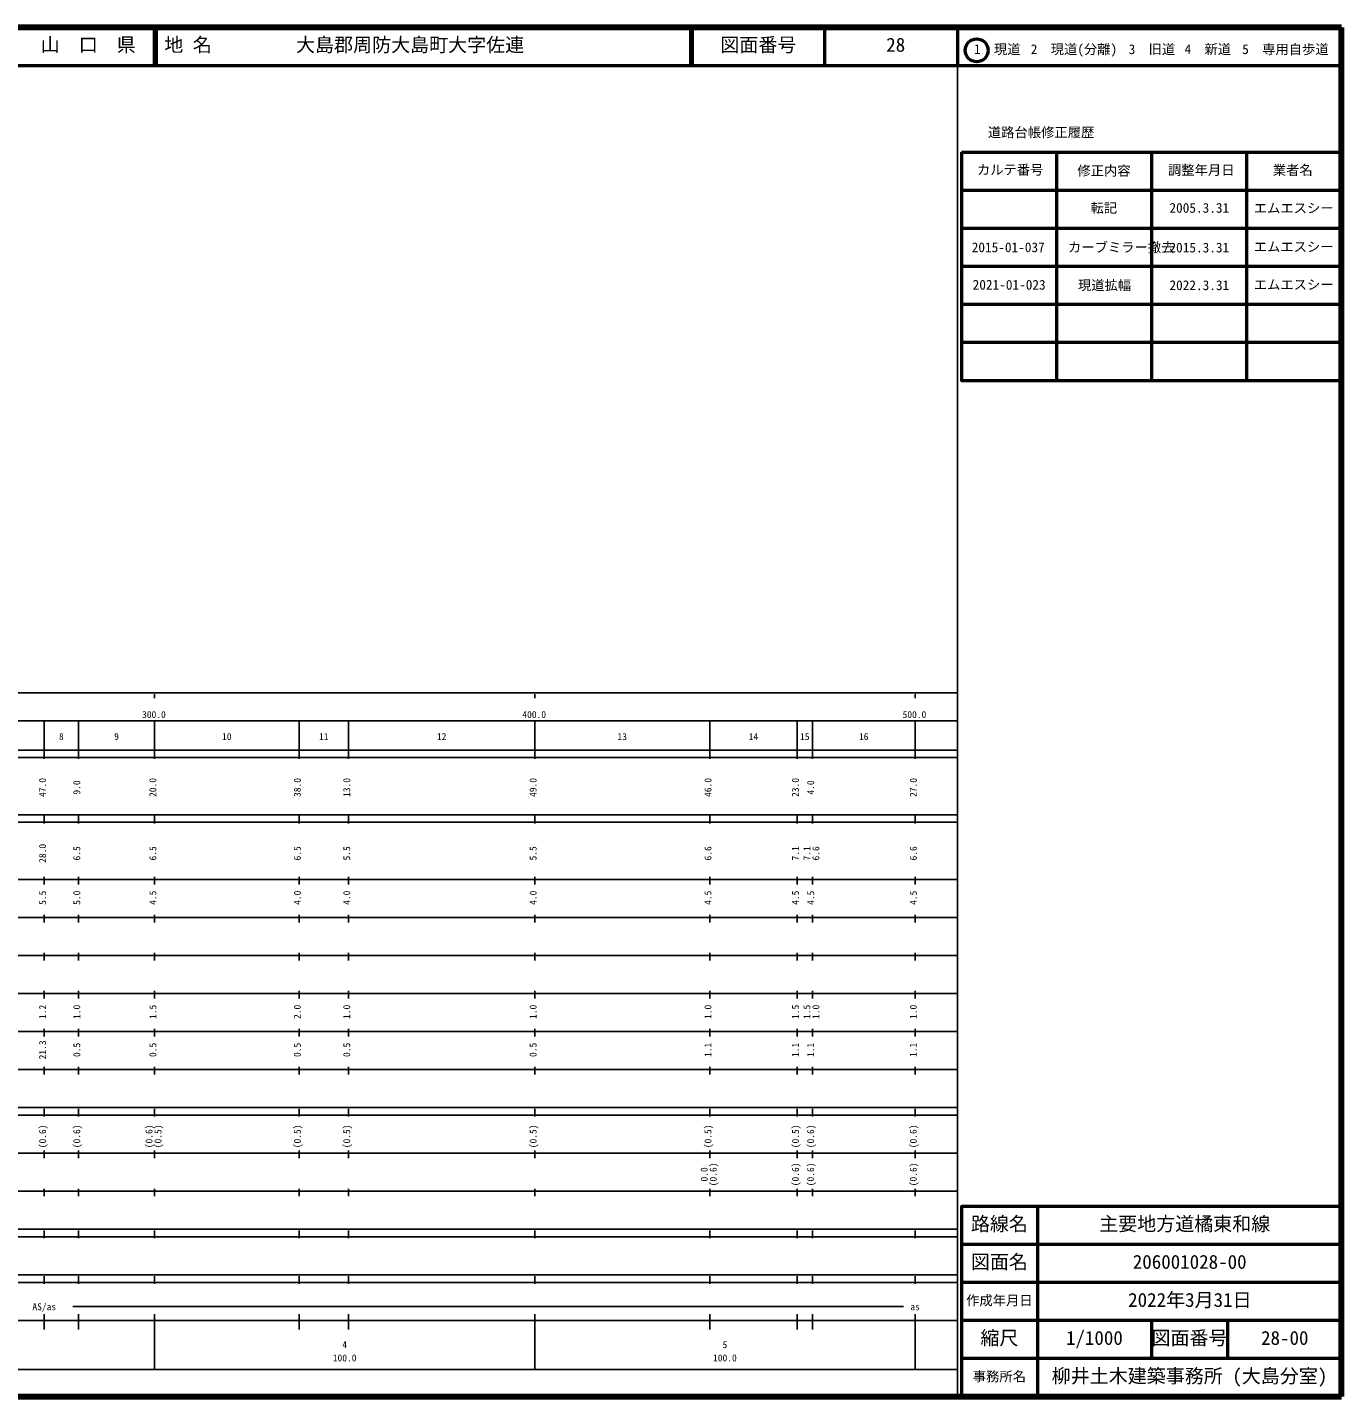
# Model space of a CAD drawing. Units: millimetres, scale not verified. Extents: x 40000 to 680000, y 20000 to 380000.
# Drawn here: x 334376 to 680000, y 20000 to 380000 of the extents above; entities that cross this region are included whole.
import ezdxf
from ezdxf.enums import TextEntityAlignment as Align

# ---------------------------------------------------------------- set-up
doc = ezdxf.new("R2010")
doc.units = ezdxf.units.MM
doc.header["$LTSCALE"] = 1000
for name, color, linetype, lineweight in [('M-TTL', 2, 'Continuous', 140), ('M-TTL-BAND', 7, 'Continuous', 25), ('M-TTL-FRAM', 2, 'Continuous', 50), ('M-TTL-LINE', 7, 'Continuous', 50)]:
    doc.layers.add(name, color=color, linetype=linetype, lineweight=lineweight)
doc.layers.add('M-TTL-TXT', color=7, linetype='Continuous')
doc.styles.add('ＭＳ ゴシック', font='')
doc.styles.get('ＭＳ ゴシック').set_extended_font_data('MS Gothic')

msp = doc.modelspace()

# ---------------------------------------------------------------- linework, layer by layer
at = {"layer": 'M-TTL'}
for p, q in [((680000, 380000), (40000, 380000)), ((680000, 20000), (680000, 380000)), ((40000, 20000), (680000, 20000))]:
    msp.add_line(p, q, dxfattribs=at)
at = {"layer": 'M-TTL-BAND'}
for p, q in [((579000, 20000), (579000, 370000)), ((40000, 205000), (579000, 205000)), ((367824, 204667), (367824, 203667)), ((467824, 204667), (467824, 203667)), ((567824, 204667), (567824, 203667)), ((67824, 197667), (578824, 197667)), ((338824, 187667), (338824, 197667)), ((347824, 187667), (347824, 197667)), ((367824, 187667), (367824, 197667)), ((405824, 187667), (405824, 197667)), ((418824, 187667), (418824, 197667)), ((467824, 187667), (467824, 197667)), ((513824, 187667), (513824, 197667)), ((536824, 187667), (536824, 197667)), ((540824, 187667), (540824, 197667)), ((567824, 187667), (567824, 197667)), ((40000, 190000), (579000, 190000)), ((40000, 188000), (579000, 188000)), ((40000, 173000), (579000, 173000)), ((40000, 171000), (579000, 171000)), ((338824, 170667), (338824, 172667)), ((347824, 170667), (347824, 172667)), ((367824, 170667), (367824, 172667)), ((405824, 170667), (405824, 172667)), ((418824, 170667), (418824, 172667)), ((467824, 170667), (467824, 172667)), ((513824, 170667), (513824, 172667)), ((536824, 170667), (536824, 172667)), ((540824, 170667), (540824, 172667)), ((567824, 170667), (567824, 172667)), ((40000, 156000), (579000, 156000)), ((338824, 154667), (338824, 156667)), ((347824, 154667), (347824, 156667)), ((367824, 154667), (367824, 156667)), ((405824, 154667), (405824, 156667)), ((418824, 154667), (418824, 156667)), ((467824, 154667), (467824, 156667)), ((513824, 154667), (513824, 156667)), ((536824, 154667), (536824, 156667)), ((540824, 154667), (540824, 156667)), ((567824, 154667), (567824, 156667)), ((46000, 146000), (579000, 146000)), ((338824, 144667), (338824, 146667)), ((347824, 144667), (347824, 146667)), ((367824, 144667), (367824, 146667)), ((405824, 144667), (405824, 146667)), ((418824, 144667), (418824, 146667)), ((467824, 144667), (467824, 146667)), ((513824, 144667), (513824, 146667)), ((536824, 144667), (536824, 146667)), ((540824, 144667), (540824, 146667)), ((567824, 144667), (567824, 146667)), ((52000, 136000), (579000, 136000)), ((338824, 134667), (338824, 136667)), ((347824, 134667), (347824, 136667)), ((367824, 134667), (367824, 136667)), ((405824, 134667), (405824, 136667)), ((418824, 134667), (418824, 136667)), ((467824, 134667), (467824, 136667)), ((513824, 134667), (513824, 136667)), ((536824, 134667), (536824, 136667)), ((540824, 134667), (540824, 136667)), ((567824, 134667), (567824, 136667)), ((46000, 126000), (579000, 126000)), ((338824, 124667), (338824, 126667)), ((347824, 124667), (347824, 126667)), ((367824, 124667), (367824, 126667)), ((405824, 124667), (405824, 126667)), ((418824, 124667), (418824, 126667)), ((467824, 124667), (467824, 126667)), ((513824, 124667), (513824, 126667)), ((536824, 124667), (536824, 126667)), ((540824, 124667), (540824, 126667)), ((567824, 124667), (567824, 126667)), ((52000, 116000), (579000, 116000)), ((338824, 114667), (338824, 116667)), ((347824, 114667), (347824, 116667)), ((367824, 114667), (367824, 116667)), ((405824, 114667), (405824, 116667)), ((418824, 114667), (418824, 116667)), ((467824, 114667), (467824, 116667)), ((513824, 114667), (513824, 116667)), ((536824, 114667), (536824, 116667)), ((540824, 114667), (540824, 116667)), ((567824, 114667), (567824, 116667)), ((46000, 106000), (579000, 106000)), ((338824, 104667), (338824, 106667)), ((347824, 104667), (347824, 106667)), ((367824, 104667), (367824, 106667)), ((405824, 104667), (405824, 106667)), ((418824, 104667), (418824, 106667)), ((467824, 104667), (467824, 106667)), ((513824, 104667), (513824, 106667)), ((536824, 104667), (536824, 106667)), ((540824, 104667), (540824, 106667)), ((567824, 104667), (567824, 106667)), ((40000, 96000), (579000, 96000)), ((40000, 94000), (579000, 94000)), ((338824, 93667), (338824, 95667)), ((347824, 93667), (347824, 95667)), ((367824, 93667), (367824, 95667)), ((405824, 93667), (405824, 95667)), ((418824, 93667), (418824, 95667)), ((467824, 93667), (467824, 95667)), ((513824, 93667), (513824, 95667)), ((536824, 93667), (536824, 95667)), ((540824, 93667), (540824, 95667)), ((567824, 93667), (567824, 95667)), ((49000, 84000), (579000, 84000)), ((338824, 82667), (338824, 84667)), ((347824, 82667), (347824, 84667)), ((367824, 82667), (367824, 84667)), ((405824, 82667), (405824, 84667)), ((418824, 82667), (418824, 84667)), ((467824, 82667), (467824, 84667)), ((513824, 82667), (513824, 84667)), ((536824, 82667), (536824, 84667)), ((540824, 82667), (540824, 84667)), ((567824, 82667), (567824, 84667)), ((40000, 74000), (579000, 74000)), ((338824, 72667), (338824, 74667)), ((347824, 72667), (347824, 74667)), ((367824, 72667), (367824, 74667)), ((405824, 72667), (405824, 74667)), ((418824, 72667), (418824, 74667)), ((467824, 72667), (467824, 74667)), ((513824, 72667), (513824, 74667)), ((536824, 72667), (536824, 74667)), ((540824, 72667), (540824, 74667)), ((567824, 72667), (567824, 74667)), ((40000, 64000), (579000, 64000)), ((40000, 62000), (579000, 62000)), ((338824, 61667), (338824, 63667)), ((347824, 61667), (347824, 63667)), ((367824, 61667), (367824, 63667)), ((405824, 61667), (405824, 63667)), ((418824, 61667), (418824, 63667)), ((467824, 61667), (467824, 63667)), ((513824, 61667), (513824, 63667)), ((536824, 61667), (536824, 63667)), ((540824, 61667), (540824, 63667)), ((567824, 61667), (567824, 63667)), ((40000, 52000), (579000, 52000)), ((338824, 49667), (338824, 51667)), ((347824, 49667), (347824, 51667)), ((367824, 49667), (367824, 51667)), ((405824, 49667), (405824, 51667)), ((418824, 49667), (418824, 51667)), ((467824, 49667), (467824, 51667)), ((513824, 49667), (513824, 51667)), ((536824, 49667), (536824, 51667)), ((540824, 49667), (540824, 51667)), ((567824, 49667), (567824, 51667)), ((40000, 50000), (579000, 50000)), ((346324, 43667), (564824, 43667)), ((40000, 40000), (579000, 40000)), ((338824, 37667), (338824, 41667)), ((347824, 37667), (347824, 41667)), ((367824, 27167), (367824, 41667)), ((405824, 37667), (405824, 41667)), ((418824, 37667), (418824, 41667)), ((467824, 27167), (467824, 41667)), ((513824, 37667), (513824, 41667)), ((536824, 37667), (536824, 41667)), ((540824, 37667), (540824, 41667)), ((567824, 27167), (567824, 41667)), ((67824, 27167), (578824, 27167))]:
    msp.add_line(p, q, dxfattribs=at)
at = {"layer": 'M-TTL-FRAM'}
msp.add_line((580000, 347197), (680000, 347197), dxfattribs=at)
for points in [[(580000, 347197), (580000, 287197), (680000, 287197)], [(680000, 70000), (580000, 70000), (580000, 20000)]]:
    msp.add_lwpolyline(points, dxfattribs=at)
at = {"layer": 'M-TTL-LINE'}
for p, q in [((367750, 380000), (367750, 370000)), ((368250, 380000), (368250, 370000)), ((508746, 380000), (508746, 370000)), ((509246, 380000), (509246, 370000)), ((543996, 380000), (543996, 370000)), ((579000, 380000), (579000, 370000)), ((40000, 370000), (680000, 370000)), ((605000, 347197), (605000, 287197)), ((630000, 347197), (630000, 287197)), ((655000, 347197), (655000, 287197)), ((580000, 337197), (680000, 337197)), ((580000, 327197), (680000, 327197)), ((580000, 317197), (680000, 317197)), ((580000, 307197), (680000, 307197)), ((580000, 297197), (680000, 297197)), ((600000, 70000), (600000, 20000)), ((680000, 60000), (580000, 60000)), ((680000, 50000), (580000, 50000)), ((680000, 40000), (580000, 40000)), ((630000, 40000), (630000, 30000)), ((650000, 40000), (650000, 30000)), ((680000, 30000), (580000, 30000))]:
    msp.add_line(p, q, dxfattribs=at)
msp.add_circle((584031, 373958), 3000, dxfattribs=at)

# ---------------------------------------------------------------- texts
at = {"layer": 'M-TTL-BAND', "style": 'ＭＳ ゴシック'}
for s, p in [('300.0', (364543, 197861)), ('400.0', (464543, 197861)), ('500.0', (564543, 197861)), ('8', (342699, 192072)), ('9', (357199, 192072)), ('10', (385574, 192072)), ('11', (411074, 192072)), ('12', (442074, 192072)), ('13', (489574, 192072)), ('14', (524074, 192072)), ('15', (537574, 192072)), ('16', (553074, 192072)), ('AS/as', (335699, 42167)), ('as', (566574, 42167)), ('4', (417199, 32190)), ('5', (517199, 32190)), ('100.0', (414699, 28700)), ('100.0', (514699, 28700))]:
    msp.add_text(s, height=1833, dxfattribs=at).set_placement(p, align=Align.BOTTOM_LEFT)
for s, p in [('47.0', (339824, 177667)), ('9.0', (348824, 178292)), ('20.0', (368824, 177667)), ('38.0', (406824, 177667)), ('13.0', (419824, 177667)), ('49.0', (468824, 177667)), ('46.0', (514824, 177667)), ('23.0', (537824, 177667)), ('4.0', (541824, 178292)), ('27.0', (568824, 177667)), ('28.0', (339824, 160341)), ('6.5', (348824, 160966)), ('6.5', (368824, 160966)), ('6.5', (406824, 160966)), ('5.5', (419824, 160966)), ('5.5', (468824, 160966)), ('6.6', (514824, 160966)), ('7.1', (537824, 160966)), ('7.1', (540824, 160966)), ('6.6', (543194, 160966)), ('6.6', (568824, 160966)), ('5.5', (339824, 149292)), ('5.0', (348824, 149292)), ('4.5', (368824, 149292)), ('4.0', (406824, 149292)), ('4.0', (419824, 149292)), ('4.0', (468824, 149292)), ('4.5', (514824, 149292)), ('4.5', (537824, 149292)), ('4.5', (541824, 149292)), ('4.5', (568824, 149292)), ('1.2', (339824, 119292)), ('1.0', (348824, 119292)), ('1.5', (368824, 119292)), ('2.0', (406824, 119292)), ('1.0', (419824, 119292)), ('1.0', (468824, 119292)), ('1.0', (514824, 119292)), ('1.5', (537824, 119292)), ('1.5', (540824, 119292)), ('1.0', (543194, 119292)), ('1.0', (568824, 119292)), ('21.3', (339824, 108667)), ('0.5', (348824, 109292)), ('0.5', (368824, 109292)), ('0.5', (406824, 109292)), ('0.5', (419824, 109292)), ('0.5', (468824, 109292)), ('1.1', (514824, 109292)), ('1.1', (537824, 109292)), ('1.1', (541824, 109292)), ('1.1', (568824, 109292)), ('(0.6)', (339824, 85306)), ('(0.6)', (348824, 85306)), ('(0.6)', (367824, 85306)), ('(0.5)', (370194, 85306)), ('(0.5)', (406824, 85306)), ('(0.5)', (419824, 85306)), ('(0.5)', (468824, 85306)), ('(0.5)', (514824, 85306)), ('(0.5)', (537824, 85306)), ('(0.6)', (541824, 85306)), ('(0.6)', (568824, 85306)), ('0.0', (513824, 76556)), ('(0.6)', (516194, 75306)), ('(0.6)', (537824, 75306)), ('(0.6)', (541824, 75306)), ('(0.6)', (568824, 75306))]:
    msp.add_text(s, height=1833, rotation=90, dxfattribs=at).set_placement(p, align=Align.BOTTOM_LEFT)
at = {"layer": 'M-TTL-TXT', "style": 'ＭＳ ゴシック'}
for s, height, p in [('山\u3000口\u3000県', 3666, (337875, 372500)), ('地 名', 3666, (370380, 372500)), ('大島郡周防大島町大字佐連', 3666, (405024, 372500)), ('図面番号', 3666, (516621, 372500)), ('28', 3666, (560246, 372500)), ('1\u3000現道', 2566, (583323, 372208)), ('2\u3000現道(分離)', 2566, (598244, 372208)), ('3\u3000旧道', 2566, (623996, 372208)), ('4\u3000新道', 2566, (638699, 372208)), ('5\u3000専用自歩道', 2566, (653853, 372208)), ('道路台帳修正履歴', 2566, (586968, 350363)), ('カルテ番号', 2566, (584089, 340527)), ('修正内容', 2566, (610509, 340273)), ('調整年月日', 2566, (634339, 340447)), ('業者名', 2566, (661884, 340447)), ('転記', 2566, (613958, 330495)), ('2005.3.31', 2566, (634719, 330495)), ('エムエスシー', 2566, (656889, 330439)), ('2015-01-037', 2566, (582724, 320127)), ('カーブミラー撤去', 2566, (608027, 320137)), ('2015.3.31', 2566, (634719, 320059)), ('エムエスシー', 2566, (656889, 320266)), ('2021-01-023', 2566, (582967, 310277)), ('現道拡幅', 2566, (610652, 310160)), ('2022.3.31', 2566, (634719, 310160)), ('エムエスシー', 2566, (656889, 310312)), ('路線名', 3666, (582500, 62500)), ('主要地方道橘東和線 ', 3666, (616236, 62500)), ('図面名', 3666, (582500, 52500)), ('206001028-00', 3666, (625081, 52500)), ('作成年月日', 2566, (581250, 43250)), ('2022年3月31日', 3666, (623861, 42500)), ('縮尺', 3666, (585000, 32500)), ('1/1000', 3666, (607500, 32500)), ('図面番号', 3666, (630000, 32500)), ('28-00', 3666, (658816, 32500)), ('事務所名', 2566, (583000, 23250)), ('柳井土木建築事務所 (大島分室)', 3666, (603750, 22500))]:
    msp.add_text(s, height=height, dxfattribs=at).set_placement(p, align=Align.BOTTOM_LEFT)

doc.saveas('drawing.dxf')
